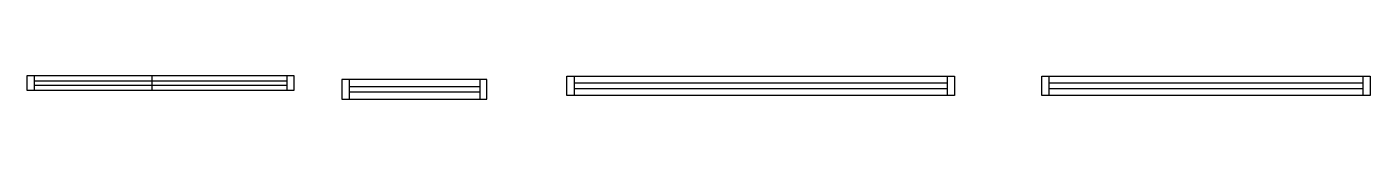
# Model space of a CAD drawing. Header units: metres. Extents: x 1672 to 2978, y 15219 to 15242.
import ezdxf

# ---------------------------------------------------------------- set-up
doc = ezdxf.new("R2010")
doc.units = ezdxf.units.M
for name, color, linetype in [('Painéis', 7, 'Continuous'), ('SARR_2.2x7', 7, 'Continuous'), ('SARR_EDITAR', 7, 'Continuous')]:
    doc.layers.add(name, color=color, linetype=linetype)

msp = doc.modelspace()

# ---------------------------------------------------------------- linework, layer by layer
at = {"layer": 'Painéis', "color": 7, "lineweight": 25}
msp.add_line((1793.7, 15227.9), (1793.7, 15241.9), dxfattribs=at)
for points in [[(1671.7, 15241.9), (1671.7, 15227.9), (1931.7, 15227.9), (1931.7, 15241.9), (1671.7, 15241.9)], [(1978.2, 15238.3), (1978.2, 15219.3), (2119.2, 15219.3), (2119.2, 15238.3), (1978.2, 15238.3)], [(2441.1, 15222.7), (2197.1, 15222.7), (2197.1, 15241.7), (2441.1, 15241.7)], [(2441.1, 15241.7), (2574.1, 15241.7), (2574.1, 15222.7), (2441.1, 15222.7)], [(2902.9, 15222.7), (2658.9, 15222.7), (2658.9, 15241.7), (2902.9, 15241.7)], [(2902.9, 15241.7), (2978.4, 15241.7), (2978.4, 15222.7), (2902.9, 15222.7)]]:
    msp.add_lwpolyline(points, dxfattribs=at)
at = {"layer": 'SARR_2.2x7', "color": 7, "lineweight": 25}
for p, q in [((1678.7, 15241.9), (1678.7, 15227.9)), ((1924.7, 15241.9), (1924.7, 15227.9)), ((1985.2, 15238.3), (1985.2, 15219.3)), ((2112.2, 15238.3), (2112.2, 15219.3)), ((2204.1, 15241.7), (2204.1, 15222.7)), ((2567.1, 15241.7), (2567.1, 15222.7)), ((2665.9, 15241.7), (2665.9, 15222.7)), ((2971.4, 15241.7), (2971.4, 15222.7)), ((2112.2, 15231.3), (1985.2, 15231.3)), ((1985.2, 15226.3), (2112.2, 15226.3)), ((2441.1, 15234.7), (2204.1, 15234.7)), ((2204.1, 15229.7), (2441.1, 15229.7)), ((2567.1, 15234.7), (2441.1, 15234.7)), ((2441.1, 15229.7), (2567.1, 15229.7)), ((2902.9, 15234.7), (2665.9, 15234.7)), ((2665.9, 15229.7), (2902.9, 15229.7)), ((2971.4, 15234.7), (2902.9, 15234.7)), ((2902.9, 15229.7), (2971.4, 15229.7))]:
    msp.add_line(p, q, dxfattribs=at)
at = {"layer": 'SARR_EDITAR', "color": 7, "lineweight": 25}
for p, q in [((1924.7, 15236.9), (1678.7, 15236.9)), ((1678.7, 15232.9), (1924.7, 15232.9))]:
    msp.add_line(p, q, dxfattribs=at)

doc.saveas('drawing.dxf')
